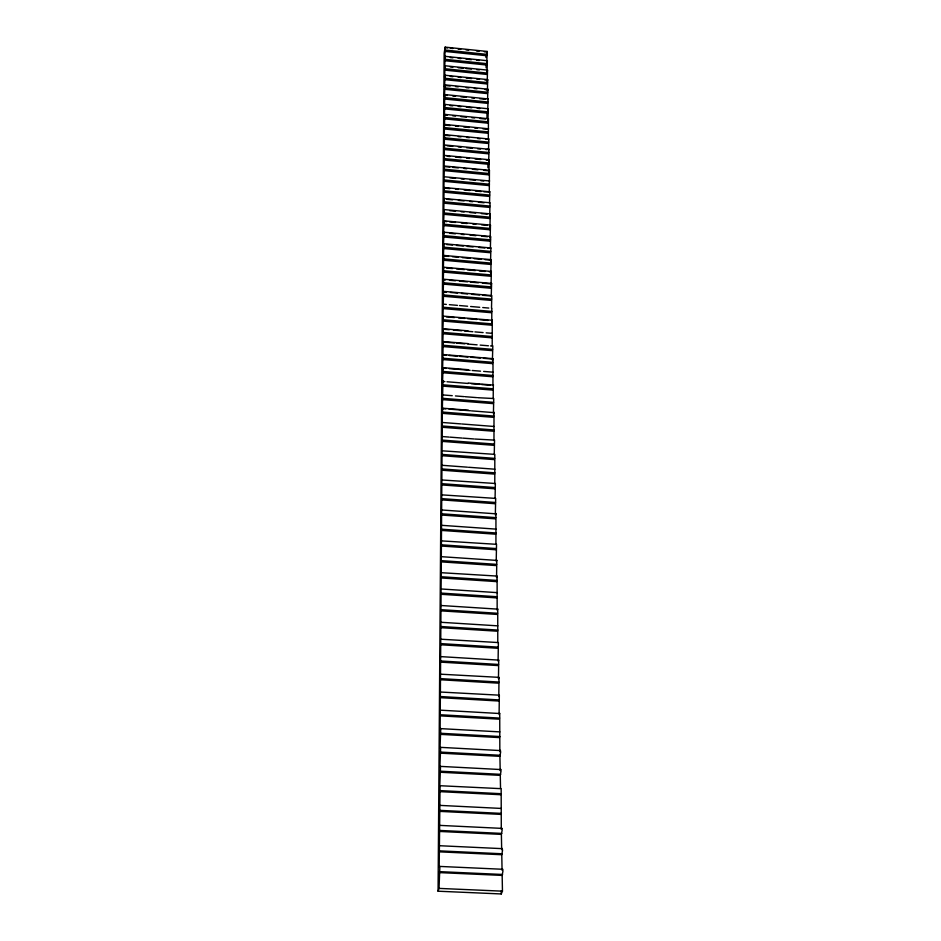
<?xml version="1.0" encoding="UTF-8"?>
<svg xmlns="http://www.w3.org/2000/svg" width="941" height="941" viewBox="0 0 941 941"><rect width="100%" height="100%" fill="white"/><g stroke="black" fill="none" stroke-linecap="round" stroke-linejoin="round"><path stroke-width="1.41" d="M468.453 410.217L442.705 408.206L442.305 413.346L440.129 729.698L440.541 728.381L440.717 729.851L440 748.413L440.447 747.119L440.6 748.636L439.87 767.433L440.317 766.162L440.47 767.727L439.741 786.758L440.047 785.723L501.165 788.664L501.294 829.362L501.835 828.186L502.141 830.127L501.388 834.396L501.671 849.617L502.259 848.476L502.529 850.464L501.776 854.734L502.059 870.213L502.659 869.108L502.929 871.143L502.165 875.412L502.459 891.162L501.247 893.95L438.071 891.209L444.152 53.202L445.14 47.132L487.144 51.437L486.85 61.318M438.071 891.209L439.035 888.398L439.8 868.296L439.647 866.261L439.188 867.379L440.047 785.723M442.952 380.999L442.329 409.9L442.776 408.206M468.195 369.707L443.046 367.672L442.517 382.728L442.917 380.987M468.03 343.618L443.176 341.559L442.611 369.413L443.046 367.672M467.959 330.832L443.258 328.762L442.788 343.324L443.176 341.559M492.202 346.053L492.272 320.281L443.387 316.129L442.87 330.55L443.317 328.785M491.496 308.319L491.802 295.545L443.552 291.369L442.964 317.929L443.364 316.117M491.261 296.062L491.578 283.429L443.634 279.23L443.129 293.204L443.529 291.369M491.578 283.429L491.061 285.252L491.343 271.455L443.717 267.244L443.211 281.077L443.646 279.254M491.343 271.455L490.837 273.302L491.12 259.645L443.787 255.423L443.293 269.102L443.729 267.268M490.59 260.034L490.896 247.977L443.87 243.743L443.376 257.281L443.811 255.434M443.964 232.227L443.458 245.613L443.846 243.743M490.461 236.991L490.179 238.332L490.461 225.087L443.987 220.853L443.54 234.097L443.929 232.215L490.673 236.462L490.367 248.4M444.14 209.678L443.611 222.723L444.046 220.876M489.732 214.36L490.038 202.762L444.128 198.516L443.693 211.49L444.081 209.584L490.249 213.854L489.967 226.969L490.461 225.087M444.258 187.518L443.764 200.398L444.199 198.516M489.308 192.364L489.438 170.297L444.352 166.028L443.846 189.435L444.223 187.518L489.826 191.799L489.52 203.291M489.414 170.286L488.932 172.215L489.226 159.735L444.458 155.406L443.987 167.921L444.352 166.028M488.708 160.358L489.038 149.29L444.528 144.961L444.058 157.359L444.434 155.418M488.52 149.937L488.838 138.986L444.599 134.645L444.14 146.925L444.493 145.02M488.32 139.656L488.45 118.719L444.728 114.379L444.211 136.61L444.599 134.645M488.426 118.719L487.967 120.683L488.261 108.768L444.799 104.416L444.34 116.355L444.728 114.379M487.756 109.509L488.073 98.934L444.858 94.582L444.411 106.404L444.775 104.439M487.567 99.452L487.885 89.207L444.928 84.855L444.481 96.57L444.846 94.606M445.034 75.339L444.552 86.854L444.964 84.902M487.685 79.609L487.226 81.596L487.532 70.116L445.034 65.764L444.611 77.244L444.987 75.245L487.685 79.609L487.414 91.195L487.861 89.219M445.152 56.378L444.681 67.752L445.093 65.776M445.211 47.097L444.74 58.354L445.117 56.342L487.32 60.718L486.873 62.718M487.497 70.105L487.05 72.104L487.367 60.753M487.72 92.253L444.752 87.889M485.932 57.53L486.697 53.437M487.779 110.744L488.238 108.768M487.861 99.546L488.05 98.934M488.732 161.664L489.214 159.723M442.952 354.969L446.081 355.228M490.955 263.092L443.599 258.881M493.449 412.429L493.743 398.525L477.687 397.702M489.755 215.748L490.249 213.854M492.272 320.281L491.755 322.069L491.814 308.319M490.614 261.492L491.12 259.645M442.493 422.485L460.808 423.897M492.449 358.98L492.825 345.829L490.484 345.947M492.943 385.34L493.013 358.615L492.472 360.368M495.931 544.392L495.942 513.468L495.378 515.045M442.305 450.833L494.813 454.374L494.79 483.733M493.202 398.784L493.307 385.363M493.602 402.348L442.658 398.325M493.978 440.459L494.001 412.193L493.484 413.899M494.248 454.679L494.543 440.117L474.899 439.035M497.777 642.574L497.73 608.815L497.177 610.286M498.107 659.794L498.377 642.562L441.058 639.233M495.072 498.577L495.366 483.498L442.105 479.992M495.354 513.621L495.684 498.412L442.011 494.884M441.482 572.716L497.107 576.08L497.154 608.909M495.789 517.621L441.882 513.81M499.106 713.243L499.342 695.176L440.682 692.047M441.258 605.522L497.53 609.121M496.236 560.283L496.53 544.321L441.694 540.899M496.942 576.304L496.554 577.586L496.801 560.071L496.26 561.601M500.53 788.405L500.283 775.372L501.012 771.102L500.753 769.326L500.189 770.585L499.918 756.341L500.647 752.071L500.389 750.342L499.836 751.624L499.718 713.29L499.142 714.607M497.93 630.07L441.117 626.53M440.8 674.203L499.001 677.355L498.801 696.528M498.248 647.137L441 643.62M498.824 677.626L498.459 678.743L498.73 659.876L498.13 661.229M499.248 699.928L440.647 696.552M496.601 560.401L441.588 556.696M440.176 766.374L500.577 769.538M500.659 774.337L440.141 771.185M439.647 845.724L502.071 848.641M487.144 51.437L486.956 52.061L484.344 51.79M444.258 176.767L489.614 180.978M501.318 808.437L439.918 805.39M489.014 149.29L486.038 149.607M492.931 358.65L443.152 354.557M490.896 247.977L487.756 248.236M488.814 138.974L485.862 139.303M489.826 191.799L483.945 191.823M439.035 888.398L502.459 891.162M439.506 866.414L502.47 869.261M439.471 871.637L502.565 874.471M439.141 872.601L502.165 875.412M439.612 850.864L502.176 853.769M439.294 851.84L501.776 854.734M439.776 825.386L501.694 828.374M439.741 830.444L501.788 833.408M439.435 831.444L501.388 834.396M440.012 790.605L501.035 793.698M439.706 791.64L500.647 794.722M439.882 810.366L501.412 813.389M439.565 811.377L501.012 814.4M439.835 772.232L500.283 775.372M440.306 747.342L500.212 750.565M440.27 752.071L500.306 755.282M439.965 753.141L499.918 756.341M440.435 728.616L499.859 731.886M440.4 733.262L499.942 736.532M440.094 734.345L499.565 737.603M440.553 710.184L499.506 713.513M440.529 714.76L499.6 718.077M440.223 715.866L499.224 719.171M440.764 678.637L498.918 682.049M440.47 679.755L498.542 683.166M440.353 697.669L498.883 701.021M440.917 656.63L498.495 660.1M440.894 660.994L498.577 664.452M440.588 662.135L498.212 665.581M440.717 644.773L497.883 648.278M441.235 609.686L497.613 613.273M440.941 610.862L497.248 614.438M441.153 622.295L497.848 625.847M440.835 627.682L497.566 631.223M441.376 588.995L497.213 592.63M441.341 593.101L497.295 596.735M441.058 594.289L496.942 597.911M441.564 560.671L496.683 564.377M441.282 561.883L496.33 565.576M441.458 576.762L496.989 580.432M441.176 577.962L496.636 581.62M441.67 544.827L496.377 548.568M441.388 546.039L496.036 549.767M441.6 515.045L495.448 518.844M441.8 525.337L496.013 529.113M441.776 529.207L496.083 532.982M441.494 530.43L495.742 534.194M441.988 498.648L495.507 502.482M441.705 499.883L495.166 503.717M441.905 509.998L495.719 513.81M442.188 468.959L494.942 472.853M441.917 470.218L494.613 474.099M442.082 483.698L495.225 487.567M441.811 484.944L494.884 488.802M442.282 454.432L494.672 458.361M442.011 455.703L494.343 459.608M442.211 465.313L467.489 467.183M468.594 467.265L494.872 469.206M461.878 423.979L494.06 426.473M442.47 425.991L494.131 429.966M442.211 427.273L493.802 431.237M442.399 436.565L448.916 437.059M449.998 437.142L461.925 438.047M463.007 438.13L473.817 438.953M442.376 440.106L494.401 444.058M442.105 441.388L494.072 445.328M442.399 399.619L493.284 403.63M442.588 408.606L445.799 408.865M449.01 409.112L457.561 409.782M458.632 409.864L470.371 410.782M471.441 410.864L493.802 412.617M442.564 412.064L493.86 416.063M442.305 413.346L493.543 417.334M468.277 383.022L493.543 385.092M442.776 381.423L444.881 381.599M446.999 381.764L468.077 383.457M471.229 383.705L479.639 384.375M481.745 384.551L490.132 385.222M442.752 384.787L493.343 388.821M442.493 386.081L493.037 390.115M442.682 394.926L452.245 395.679M455.432 395.938L463.913 396.608M464.983 396.69L476.628 397.608M449.198 355.486L457.526 356.168M459.608 356.345L467.912 357.027M471.029 357.274L480.357 358.039M483.462 358.298L491.743 358.98M442.929 358.239L492.849 362.32M442.67 359.544L492.531 363.626M442.858 368.107L446.01 368.366M449.151 368.625L458.585 369.39M459.631 369.472L470.088 370.319M472.17 370.483L480.522 371.166M483.65 371.413L493.037 372.177M442.846 371.424L493.096 375.483M442.588 372.73L492.778 376.776M443.129 329.221L449.292 329.738M453.397 330.091L461.608 330.773M464.678 331.032L472.876 331.726M474.923 331.891L483.098 332.585M486.168 332.843L492.296 333.349M443.105 332.408L492.355 336.525M442.846 333.726L492.049 337.843M443.035 342.018L454.409 342.959M456.479 343.124L464.736 343.818M467.83 344.077L477.111 344.841M480.192 345.1L488.426 345.782M443.023 345.241L492.602 349.346M442.764 346.547L492.296 350.64M443.293 304.155L446.34 304.413M449.375 304.672L457.479 305.366M459.502 305.543L467.595 306.237M470.629 306.495L479.722 307.284M482.745 307.542L488.791 308.06M443.27 307.248L491.872 311.412M443.023 308.577L491.578 312.73M446.269 316.87L454.432 317.564M458.514 317.905L464.619 318.423M467.677 318.681L476.828 319.458M479.875 319.717L488.003 320.41M443.187 319.752L492.119 323.88M442.94 321.069L491.814 325.198M443.458 279.736L445.458 279.912M449.469 280.265L455.468 280.783M459.467 281.136L467.454 281.829M470.441 282.1L478.416 282.794M482.404 283.147L491.355 283.923M443.434 282.747L491.414 286.934M443.187 284.088L491.12 288.264M443.376 291.863L446.399 292.122M450.433 292.475L457.479 293.086M461.49 293.439L467.524 293.957M471.535 294.31L479.569 295.004M482.568 295.262L490.59 295.956M443.352 294.921L491.649 299.097M443.105 296.25L491.343 300.414M443.352 260.222L490.673 264.433M446.528 268.02L452.492 268.55M456.467 268.903L464.395 269.608M467.371 269.867L475.299 270.573M479.263 270.914L485.203 271.443M489.155 271.796L491.131 271.961M443.517 270.737L491.19 274.937M443.27 272.078L490.896 276.266M443.752 235.615L490.52 239.849M443.517 236.967L490.237 241.19M446.646 244.531L452.539 245.06M456.456 245.413L463.313 246.036M467.23 246.389L473.1 246.918M478.969 247.448L484.827 247.977M443.681 247.177L490.743 251.4M443.434 248.518L490.449 252.741M443.623 255.94L448.563 256.375M452.515 256.728L458.432 257.258M462.372 257.611L470.253 258.316M474.193 258.669L481.086 259.281M485.015 259.634L490.908 260.163M449.716 210.666L455.479 211.196M461.255 211.737L464.136 211.996M469.9 212.537L475.664 213.066M481.416 213.595L487.167 214.136M443.905 212.925L490.085 217.195M443.67 214.277L489.802 218.535M443.858 221.37L446.763 221.629M449.669 221.9L455.479 222.429M461.29 222.97L467.089 223.499M472.888 224.029L475.781 224.299M481.569 224.828L487.356 225.358M443.834 224.193L490.308 228.451M443.599 225.546L490.014 229.792M449.633 233.274L455.479 233.815M461.325 234.344L464.242 234.603M470.077 235.132L475.911 235.662M481.733 236.191L487.556 236.72M444.081 188.071L449.786 188.612M455.491 189.153L458.338 189.412M464.042 189.953L469.735 190.494M475.417 191.023L481.098 191.564M444.058 190.8L489.673 195.081M443.823 192.164L489.391 196.434M446.881 199.304L452.621 199.833M458.361 200.374L464.089 200.904M469.818 201.445L472.676 201.715M478.404 202.244L484.109 202.774M443.987 201.797L489.873 206.067M443.752 203.15L489.591 207.42M444.223 166.557L449.869 167.098M452.68 167.369L458.314 167.898M463.937 168.439L466.748 168.71M472.37 169.251L477.993 169.78M483.603 170.321L489.214 170.862M444.211 169.215L489.261 173.52M443.976 170.58L488.979 174.873M449.822 177.79L455.491 178.32M461.161 178.861L463.995 179.131M469.653 179.672L475.299 180.201M480.945 180.743L483.768 181.013M444.128 179.943L489.461 184.236M443.893 181.307L489.191 185.589M447.151 145.82L452.715 146.361M458.291 146.902L461.066 147.172M466.618 147.713L472.182 148.255M477.722 148.796L480.498 149.066M444.352 148.149L488.861 152.466M444.117 149.513L488.591 153.83M447.093 156.265L449.904 156.535M455.503 157.076L461.102 157.606M466.689 158.147L469.477 158.417M475.064 158.958L480.651 159.499M486.226 160.029L489.014 160.299M444.281 158.617L489.061 162.934M444.046 159.982L488.791 164.287M444.552 117.484L488.273 121.824M444.328 118.86L488.014 123.189M444.658 124.447L488.614 128.788M444.505 125.047L450.01 125.6M455.515 126.141L458.255 126.412M463.748 126.953L469.241 127.494M474.723 128.035L477.463 128.305M482.945 128.846L488.426 129.387M444.481 127.588L488.473 131.916M444.258 128.964L488.203 133.281M444.434 135.245L449.974 135.786M458.267 136.598L461.031 136.868M466.56 137.41L469.324 137.68M477.593 138.492L480.357 138.762M444.423 137.809L488.661 142.126M444.187 139.174L488.391 143.491M444.705 95.194L447.41 95.464M452.821 96.017L455.515 96.288M460.914 96.829L466.313 97.37M471.712 97.923L474.405 98.193M479.781 98.734L485.168 99.276M444.693 97.641L487.897 101.993M444.47 99.017L487.638 103.357M450.08 105.58L452.797 105.851M458.232 106.392L460.949 106.662M466.371 107.203L471.794 107.744M477.216 108.297L479.922 108.568M444.623 107.509L488.085 111.85M444.399 108.885L487.826 113.214M444.575 114.978L447.304 115.249M452.774 115.802L455.515 116.072M460.972 116.613L466.43 117.154M471.888 117.696L474.617 117.966M480.063 118.507L485.509 119.048M444.658 70.105L487.097 74.468M450.186 76.409L452.856 76.692M458.196 77.233L460.867 77.503M466.195 78.044L471.523 78.597M476.852 79.138L479.51 79.409M484.827 79.95L487.485 80.22M444.822 78.256L487.532 82.62M444.599 79.632L487.273 83.984M444.775 85.478L450.151 86.019M455.526 86.572L458.208 86.843M466.254 87.654L468.936 87.925M474.299 88.478L476.969 88.748M485.003 89.56L487.673 89.83M444.528 89.266L487.462 93.618M445.022 47.697L447.657 47.967M450.28 48.238L452.903 48.52M458.161 49.061L460.784 49.332M466.018 49.885L468.642 50.155M476.499 50.979L479.11 51.249M445.011 50.002L487.003 54.378M444.787 51.39L486.744 55.742M450.245 57.53L452.892 57.801M458.173 58.342L460.808 58.624M466.077 59.165L471.347 59.706M476.616 60.259L479.24 60.53M444.952 59.318L487.179 63.682M444.728 60.695L486.92 65.058M450.21 66.917L452.868 67.187M458.185 67.74L463.49 68.281M466.136 68.552L471.441 69.093M476.734 69.646L479.381 69.916M444.881 68.728L487.356 73.092M486.074 64.882L486.121 67.823M486.956 113.391L487.038 117.801M487.897 164.84L487.956 167.78M501.188 891.009L501.247 893.95"/></g></svg>
